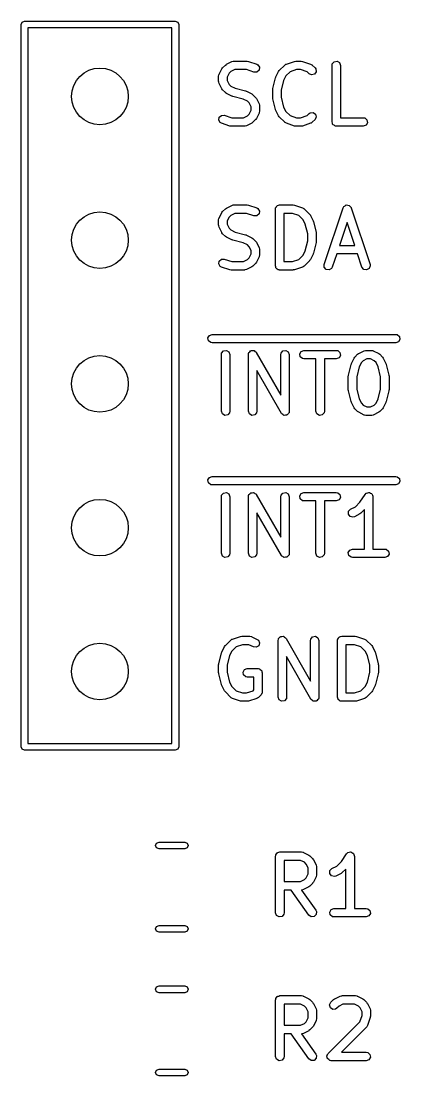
# Model space of a CAD drawing. Extents: x 123.1 to 171.8, y -132.4 to -71.4.
# Drawn here: x 124.34 to 131.02, y -102.39 to -83.76 of the extents above; entities that cross this region are included whole.
import ezdxf

# ---------------------------------------------------------------- set-up
doc = ezdxf.new("R2010")
doc.units = 0
doc.layers.add('BLACK', color=7, linetype='CONTINUOUS')

msp = doc.modelspace()

# ---------------------------------------------------------------- linework, layer by layer
at = {"layer": 'BLACK', "linetype": 'CONTINUOUS'}
for p, q in [((124.34, -83.82), (124.358, -83.7776)), ((124.34, -96.58), (124.34, -83.82)), ((124.358, -83.7776), (124.4, -83.76)), ((124.4, -83.76), (127.06, -83.76)), ((127.06, -83.76), (127.102, -83.7776)), ((127.102, -83.7776), (127.12, -83.82)), ((127.12, -83.82), (127.12, -96.58)), ((124.46, -83.88), (124.46, -96.52)), ((127, -83.88), (124.46, -83.88)), ((127, -96.52), (127, -83.88)), ((127.881, -84.6041), (127.894, -84.5861)), ((127.894, -84.5861), (127.895, -84.5846)), ((127.895, -84.5846), (127.943, -84.537)), ((127.943, -84.537), (127.961, -84.5241)), ((127.961, -84.5241), (127.962, -84.5229)), ((127.962, -84.5229), (128.057, -84.4753)), ((128.057, -84.4753), (128.082, -84.4679)), ((128.082, -84.4679), (128.087, -84.4689)), ((128.087, -84.4689), (128.091, -84.4674)), ((128.091, -84.4674), (128.329, -84.4674)), ((128.329, -84.4674), (128.351, -84.4713)), ((128.351, -84.4713), (128.353, -84.4712)), ((128.353, -84.4712), (128.496, -84.5189)), ((128.496, -84.5189), (128.519, -84.5313)), ((128.519, -84.5313), (128.545, -84.575)), ((128.545, -84.575), (128.538, -84.6257)), ((128.895, -84.6322), (128.99, -84.537)), ((128.99, -84.537), (129.012, -84.522)), ((129.012, -84.522), (129.016, -84.5216)), ((129.016, -84.5216), (129.02, -84.5189)), ((129.02, -84.5189), (129.162, -84.4712)), ((129.162, -84.4712), (129.185, -84.4679)), ((129.185, -84.4679), (129.186, -84.4674)), ((129.186, -84.4674), (129.281, -84.4674)), ((129.281, -84.4674), (129.304, -84.4713)), ((129.304, -84.4713), (129.305, -84.4712)), ((129.305, -84.4712), (129.448, -84.5189)), ((129.448, -84.5189), (129.471, -84.5313)), ((129.471, -84.5313), (129.473, -84.5351)), ((129.473, -84.5351), (129.477, -84.537)), ((129.477, -84.537), (129.525, -84.5846)), ((129.525, -84.5846), (129.54, -84.6059)), ((129.825, -84.5424), (129.83, -84.5167)), ((129.825, -85.5424), (129.825, -84.5424)), ((129.83, -84.5167), (129.863, -84.4774)), ((129.863, -84.4774), (129.914, -84.4685)), ((129.914, -84.4685), (129.958, -84.4942)), ((129.958, -84.4942), (129.975, -84.5424)), ((129.975, -84.5424), (129.975, -85.4674)), ((127.825, -84.7329), (127.83, -84.7072)), ((127.825, -84.8281), (127.825, -84.7329)), ((127.83, -84.7072), (127.833, -84.7038)), ((127.833, -84.6993), (127.881, -84.6041)), ((127.833, -84.7038), (127.833, -84.6993)), ((128.01, -84.682), (127.975, -84.7506)), ((127.975, -84.7506), (127.975, -84.8104)), ((128.04, -84.6516), (128.01, -84.682)), ((128.109, -84.6174), (128.04, -84.6516)), ((128.317, -84.6174), (128.109, -84.6174)), ((128.448, -84.6612), (128.317, -84.6174)), ((128.499, -84.6598), (128.448, -84.6612)), ((128.538, -84.6257), (128.499, -84.6598)), ((128.78, -84.9528), (128.828, -84.7623)), ((128.828, -84.7623), (128.833, -84.7505)), ((128.833, -84.7469), (128.881, -84.6517)), ((128.833, -84.7505), (128.833, -84.7469)), ((128.881, -84.6517), (128.894, -84.6337)), ((128.894, -84.6337), (128.895, -84.6322)), ((129.01, -84.7297), (128.971, -84.8067)), ((129.084, -84.6556), (129.01, -84.7297)), ((129.198, -84.6174), (129.084, -84.6556)), ((129.269, -84.6174), (129.198, -84.6174)), ((129.384, -84.6556), (129.269, -84.6174)), ((129.419, -84.6907), (129.384, -84.6556)), ((129.465, -84.7123), (129.419, -84.6907)), ((129.515, -84.6991), (129.465, -84.7123)), ((129.544, -84.657), (129.515, -84.6991)), ((129.54, -84.6059), (129.544, -84.657)), ((127.827, -84.8323), (127.825, -84.8281)), ((127.826, -84.8367), (127.827, -84.8323)), ((127.833, -84.8616), (127.826, -84.8367)), ((127.881, -84.9569), (127.833, -84.8616)), ((127.882, -84.958), (127.881, -84.9569)), ((127.895, -84.9764), (127.882, -84.958)), ((127.975, -84.8104), (128.01, -84.8789)), ((128.01, -84.8789), (128.04, -84.9093)), ((128.04, -84.9093), (128.117, -84.9478)), ((128.117, -84.9478), (128.3, -84.9934)), ((128.778, -84.971), (128.78, -84.9562)), ((128.778, -85.1138), (128.778, -84.971)), ((128.78, -84.9562), (128.78, -84.9528)), ((128.971, -84.8067), (128.928, -84.9802)), ((127.943, -85.024), (127.895, -84.9764)), ((127.944, -85.0247), (127.943, -85.024)), ((127.962, -85.038), (127.944, -85.0247)), ((128.057, -85.0857), (127.962, -85.038)), ((128.061, -85.0861), (128.057, -85.0857)), ((128.073, -85.0913), (128.061, -85.0861)), ((128.255, -85.137), (128.073, -85.0913)), ((128.332, -85.1754), (128.255, -85.137)), ((128.3, -84.9934), (128.311, -84.9987)), ((128.311, -84.9987), (128.315, -84.9991)), ((128.315, -84.9991), (128.41, -85.0467)), ((128.41, -85.0467), (128.428, -85.0601)), ((128.428, -85.0601), (128.43, -85.0608)), ((128.43, -85.0608), (128.477, -85.1084)), ((128.477, -85.1084), (128.49, -85.1268)), ((128.49, -85.1268), (128.491, -85.1279)), ((128.491, -85.1279), (128.539, -85.2231)), ((128.779, -85.1171), (128.778, -85.1138)), ((128.78, -85.132), (128.779, -85.1171)), ((128.828, -85.3225), (128.78, -85.132)), ((128.928, -84.9802), (128.928, -85.1046)), ((128.928, -85.1046), (128.971, -85.2781)), ((128.363, -85.2059), (128.332, -85.1754)), ((128.397, -85.2744), (128.363, -85.2059)), ((128.363, -85.4027), (128.397, -85.3342)), ((128.397, -85.3342), (128.397, -85.2744)), ((128.539, -85.2231), (128.546, -85.2481)), ((128.546, -85.2481), (128.545, -85.2525)), ((128.545, -85.2525), (128.547, -85.2567)), ((128.547, -85.2567), (128.547, -85.3519)), ((128.83, -85.3254), (128.828, -85.3225)), ((128.833, -85.3378), (128.83, -85.3254)), ((128.881, -85.4331), (128.833, -85.3378)), ((128.971, -85.2781), (129.01, -85.3551)), ((127.827, -85.5098), (127.835, -85.459)), ((127.854, -85.5535), (127.827, -85.5098)), ((127.835, -85.459), (127.873, -85.425)), ((127.873, -85.425), (127.924, -85.4236)), ((127.924, -85.4236), (128.056, -85.4674)), ((128.056, -85.4674), (128.264, -85.4674)), ((128.264, -85.4674), (128.332, -85.4331)), ((128.332, -85.4331), (128.363, -85.4027)), ((128.477, -85.5002), (128.43, -85.5478)), ((128.478, -85.4987), (128.477, -85.5002)), ((128.491, -85.4807), (128.478, -85.4987)), ((128.539, -85.3854), (128.491, -85.4807)), ((128.54, -85.381), (128.539, -85.3854)), ((128.542, -85.3776), (128.54, -85.381)), ((128.547, -85.3519), (128.542, -85.3776)), ((128.882, -85.4342), (128.881, -85.4331)), ((128.895, -85.4526), (128.882, -85.4342)), ((128.99, -85.5478), (128.895, -85.4526)), ((129.01, -85.3551), (129.084, -85.4292)), ((129.084, -85.4292), (129.198, -85.4674)), ((129.198, -85.4674), (129.269, -85.4674)), ((129.269, -85.4674), (129.384, -85.4292)), ((129.384, -85.4292), (129.419, -85.3941)), ((129.419, -85.3941), (129.44, -85.3792)), ((129.44, -85.3792), (129.491, -85.3747)), ((129.525, -85.5002), (129.477, -85.5478)), ((129.491, -85.3747), (129.533, -85.4041)), ((129.547, -85.4537), (129.525, -85.5002)), ((129.533, -85.4041), (129.547, -85.4537)), ((129.975, -85.4674), (130.377, -85.4674)), ((130.377, -85.4674), (130.402, -85.4719)), ((130.402, -85.4719), (130.442, -85.5049)), ((130.442, -85.5049), (130.451, -85.5554)), ((127.877, -85.5659), (127.854, -85.5535)), ((128.02, -85.6135), (127.877, -85.5659)), ((128.021, -85.6135), (128.02, -85.6135)), ((128.043, -85.6174), (128.021, -85.6135)), ((128.281, -85.6174), (128.043, -85.6174)), ((128.286, -85.6158), (128.281, -85.6174)), ((128.29, -85.6169), (128.286, -85.6158)), ((128.315, -85.6095), (128.29, -85.6169)), ((128.41, -85.5618), (128.315, -85.6095)), ((128.411, -85.5607), (128.41, -85.5618)), ((128.43, -85.5478), (128.411, -85.5607)), ((128.994, -85.5497), (128.99, -85.5478)), ((128.997, -85.5535), (128.994, -85.5497)), ((129.02, -85.5659), (128.997, -85.5535)), ((129.162, -85.6135), (129.02, -85.5659)), ((129.164, -85.6135), (129.162, -85.6135)), ((129.186, -85.6174), (129.164, -85.6135)), ((129.281, -85.6174), (129.186, -85.6174)), ((129.283, -85.6168), (129.281, -85.6174)), ((129.305, -85.6135), (129.283, -85.6168)), ((129.448, -85.5659), (129.305, -85.6135)), ((129.452, -85.5631), (129.448, -85.5659)), ((129.456, -85.5627), (129.452, -85.5631)), ((129.477, -85.5478), (129.456, -85.5627)), ((129.832, -85.5607), (129.825, -85.5424)), ((129.836, -85.5799), (129.832, -85.5607)), ((129.841, -85.5842), (129.836, -85.5799)), ((129.843, -85.5906), (129.841, -85.5842)), ((129.86, -85.6003), (129.843, -85.5906)), ((129.875, -85.6129), (129.86, -85.6003)), ((129.885, -85.6146), (129.875, -85.6129)), ((129.887, -85.6162), (129.885, -85.6146)), ((129.891, -85.6157), (129.887, -85.6162)), ((129.9, -85.6174), (129.891, -85.6157)), ((130.377, -85.6174), (129.9, -85.6174)), ((130.425, -85.5998), (130.377, -85.6174)), ((130.451, -85.5554), (130.425, -85.5998)), ((127.962, -87.0629), (128.057, -87.0153)), ((128.057, -87.0153), (128.082, -87.0079)), ((128.082, -87.0079), (128.087, -87.0089)), ((128.087, -87.0089), (128.091, -87.0074)), ((128.091, -87.0074), (128.329, -87.0074)), ((128.329, -87.0074), (128.351, -87.0113)), ((128.351, -87.0113), (128.353, -87.0112)), ((128.353, -87.0112), (128.496, -87.0588)), ((128.843, -87.0418), (128.852, -87.0249)), ((128.852, -87.0249), (128.859, -87.0226)), ((128.859, -87.0226), (128.863, -87.0174)), ((128.863, -87.0174), (128.882, -87.014)), ((128.882, -87.014), (128.9, -87.0074)), ((128.9, -87.0074), (129.139, -87.0074)), ((129.139, -87.0074), (129.161, -87.0113)), ((129.161, -87.0113), (129.162, -87.0112)), ((129.162, -87.0112), (129.305, -87.0588)), ((130.035, -87.0326), (130.056, -87.0213)), ((130.056, -87.0213), (130.076, -87.0089)), ((130.076, -87.0089), (130.078, -87.0092)), ((130.078, -87.0092), (130.08, -87.0082)), ((130.08, -87.0082), (130.103, -87.0129)), ((130.103, -87.0129), (130.127, -87.0164)), ((130.127, -87.0164), (130.128, -87.018)), ((130.128, -87.018), (130.13, -87.0185)), ((130.13, -87.0185), (130.145, -87.0371)), ((127.833, -87.2393), (127.881, -87.1441)), ((127.881, -87.1441), (127.894, -87.1261)), ((127.894, -87.1261), (127.895, -87.1246)), ((127.895, -87.1246), (127.943, -87.077)), ((127.943, -87.077), (127.961, -87.0641)), ((127.961, -87.0641), (127.962, -87.0629)), ((128.04, -87.1916), (128.01, -87.222)), ((128.109, -87.1574), (128.04, -87.1916)), ((128.317, -87.1574), (128.109, -87.1574)), ((128.448, -87.2012), (128.317, -87.1574)), ((128.499, -87.1998), (128.448, -87.2012)), ((128.496, -87.0588), (128.519, -87.0713)), ((128.538, -87.1657), (128.499, -87.1998)), ((128.519, -87.0713), (128.545, -87.115)), ((128.545, -87.115), (128.538, -87.1657)), ((128.825, -87.0824), (128.827, -87.0726)), ((128.825, -88.0824), (128.825, -87.0824)), ((128.827, -87.0694), (128.828, -87.0665)), ((128.827, -87.0726), (128.827, -87.0694)), ((128.828, -87.0665), (128.83, -87.0567)), ((128.83, -87.0567), (128.843, -87.0418)), ((128.975, -87.1574), (128.975, -88.0074)), ((129.126, -87.1574), (128.975, -87.1574)), ((129.241, -87.1956), (129.126, -87.1574)), ((129.315, -87.2697), (129.241, -87.1956)), ((129.305, -87.0588), (129.328, -87.0713)), ((129.328, -87.0713), (129.33, -87.0751)), ((129.33, -87.0751), (129.334, -87.077)), ((129.334, -87.077), (129.43, -87.1722)), ((129.43, -87.1722), (129.443, -87.1906)), ((129.443, -87.1906), (129.444, -87.1917)), ((129.444, -87.1917), (129.491, -87.2869)), ((129.686, -88.0587), (130.02, -87.0587)), ((130.02, -87.0587), (130.032, -87.0358)), ((130.032, -87.0358), (130.034, -87.0346)), ((130.034, -87.0346), (130.035, -87.0326)), ((130.145, -87.0371), (130.161, -87.0548)), ((130.161, -87.0548), (130.161, -87.057)), ((130.161, -87.057), (130.162, -87.0587)), ((130.162, -87.0587), (130.495, -88.0587)), ((127.825, -87.2729), (127.83, -87.2472)), ((127.825, -87.3681), (127.825, -87.2729)), ((127.827, -87.3723), (127.825, -87.3681)), ((127.826, -87.3767), (127.827, -87.3723)), ((127.833, -87.4016), (127.826, -87.3767)), ((127.83, -87.2472), (127.833, -87.2438)), ((127.833, -87.2438), (127.833, -87.2393)), ((128.01, -87.222), (127.975, -87.2906)), ((127.975, -87.2906), (127.975, -87.3504)), ((127.975, -87.3504), (128.01, -87.4189)), ((129.354, -87.3467), (129.315, -87.2697)), ((129.397, -87.5202), (129.354, -87.3467)), ((129.491, -87.2869), (129.495, -87.2993)), ((129.495, -87.2993), (129.497, -87.3023)), ((129.497, -87.3023), (129.545, -87.4928)), ((130.091, -87.3196), (129.957, -87.7217)), ((130.225, -87.7217), (130.091, -87.3196)), ((127.881, -87.4969), (127.833, -87.4016)), ((127.882, -87.498), (127.881, -87.4969)), ((127.895, -87.5164), (127.882, -87.498)), ((127.943, -87.564), (127.895, -87.5164)), ((127.944, -87.5647), (127.943, -87.564)), ((127.962, -87.578), (127.944, -87.5647)), ((128.057, -87.6257), (127.962, -87.578)), ((128.01, -87.4189), (128.04, -87.4493)), ((128.04, -87.4493), (128.117, -87.4878)), ((128.117, -87.4878), (128.3, -87.5334)), ((128.3, -87.5334), (128.311, -87.5387)), ((128.311, -87.5387), (128.315, -87.5391)), ((128.315, -87.5391), (128.41, -87.5867)), ((129.397, -87.6446), (129.397, -87.5202)), ((129.545, -87.4928), (129.546, -87.5077)), ((129.546, -87.5077), (129.547, -87.511)), ((129.547, -87.511), (129.547, -87.6538)), ((128.061, -87.6261), (128.057, -87.6257)), ((128.073, -87.6313), (128.061, -87.6261)), ((128.255, -87.677), (128.073, -87.6313)), ((128.332, -87.7154), (128.255, -87.677)), ((128.363, -87.7459), (128.332, -87.7154)), ((128.397, -87.8144), (128.363, -87.7459)), ((128.41, -87.5867), (128.428, -87.6001)), ((128.428, -87.6001), (128.43, -87.6008)), ((128.43, -87.6008), (128.477, -87.6484)), ((128.477, -87.6484), (128.49, -87.6668)), ((128.49, -87.6668), (128.491, -87.6679)), ((128.491, -87.6679), (128.539, -87.7631)), ((128.539, -87.7631), (128.546, -87.7881)), ((129.354, -87.8181), (129.397, -87.6446)), ((129.545, -87.672), (129.497, -87.8625)), ((129.547, -87.6538), (129.544, -87.6686)), ((129.544, -87.6686), (129.545, -87.672)), ((129.957, -87.7217), (130.225, -87.7217)), ((128.332, -87.9731), (128.363, -87.9427)), ((128.363, -87.9427), (128.397, -87.8742)), ((128.397, -87.8742), (128.397, -87.8144)), ((128.539, -87.9254), (128.491, -88.0207)), ((128.54, -87.921), (128.539, -87.9254)), ((128.542, -87.9176), (128.54, -87.921)), ((128.547, -87.8919), (128.542, -87.9176)), ((128.546, -87.7881), (128.545, -87.7925)), ((128.545, -87.7925), (128.547, -87.7967)), ((128.547, -87.7967), (128.547, -87.8919)), ((129.241, -87.9692), (129.315, -87.8951)), ((129.315, -87.8951), (129.354, -87.8181)), ((129.491, -87.8778), (129.444, -87.9731)), ((129.492, -87.8743), (129.491, -87.8778)), ((129.497, -87.8625), (129.492, -87.8743)), ((129.907, -87.8717), (129.829, -88.1061)), ((130.275, -87.8717), (129.907, -87.8717)), ((130.353, -88.1061), (130.275, -87.8717)), ((127.827, -88.0498), (127.835, -87.999)), ((127.854, -88.0935), (127.827, -88.0498)), ((127.835, -87.999), (127.873, -87.965)), ((127.877, -88.1059), (127.854, -88.0935)), ((127.873, -87.965), (127.924, -87.9636)), ((128.02, -88.1535), (127.877, -88.1059)), ((127.924, -87.9636), (128.056, -88.0074)), ((128.056, -88.0074), (128.264, -88.0074)), ((128.264, -88.0074), (128.332, -87.9731)), ((128.41, -88.1018), (128.315, -88.1495)), ((128.411, -88.1007), (128.41, -88.1018)), ((128.43, -88.0878), (128.411, -88.1007)), ((128.477, -88.0402), (128.43, -88.0878)), ((128.478, -88.0387), (128.477, -88.0402)), ((128.491, -88.0207), (128.478, -88.0387)), ((128.832, -88.1007), (128.825, -88.0824)), ((128.836, -88.1199), (128.832, -88.1007)), ((128.841, -88.1242), (128.836, -88.1199)), ((128.843, -88.1306), (128.841, -88.1242)), ((128.86, -88.1403), (128.843, -88.1306)), ((128.875, -88.1529), (128.86, -88.1403)), ((128.975, -88.0074), (129.126, -88.0074)), ((129.126, -88.0074), (129.241, -87.9692)), ((129.305, -88.1059), (129.162, -88.1535)), ((129.309, -88.1031), (129.305, -88.1059)), ((129.313, -88.1027), (129.309, -88.1031)), ((129.334, -88.0878), (129.313, -88.1027)), ((129.43, -87.9926), (129.334, -88.0878)), ((129.444, -87.9731), (129.43, -87.9911)), ((129.43, -87.9911), (129.43, -87.9926)), ((129.688, -88.1099), (129.686, -88.0587)), ((129.722, -88.1483), (129.688, -88.1099)), ((129.816, -88.129), (129.773, -88.1559)), ((129.829, -88.1061), (129.816, -88.129)), ((130.385, -88.1463), (130.353, -88.1061)), ((130.48, -88.1321), (130.435, -88.1566)), ((130.499, -88.0844), (130.48, -88.1321)), ((130.495, -88.0587), (130.499, -88.0844)), ((128.021, -88.1535), (128.02, -88.1535)), ((128.043, -88.1574), (128.021, -88.1535)), ((128.281, -88.1574), (128.043, -88.1574)), ((128.286, -88.1558), (128.281, -88.1574)), ((128.29, -88.1569), (128.286, -88.1558)), ((128.315, -88.1495), (128.29, -88.1569)), ((128.885, -88.1546), (128.875, -88.1529)), ((128.887, -88.1562), (128.885, -88.1546)), ((128.891, -88.1557), (128.887, -88.1562)), ((128.9, -88.1574), (128.891, -88.1557)), ((129.139, -88.1574), (128.9, -88.1574)), ((129.14, -88.1568), (129.139, -88.1574)), ((129.162, -88.1535), (129.14, -88.1568)), ((129.773, -88.1559), (129.722, -88.1483)), ((130.435, -88.1566), (130.385, -88.1463)), ((127.636, -89.357), (127.662, -89.3125)), ((127.645, -89.4075), (127.636, -89.357)), ((127.684, -89.4405), (127.645, -89.4075)), ((127.662, -89.3125), (127.71, -89.295)), ((127.71, -89.445), (127.684, -89.4405)), ((127.71, -89.295), (130.948, -89.295)), ((130.948, -89.445), (127.71, -89.445)), ((130.948, -89.295), (130.974, -89.2995)), ((130.996, -89.4275), (130.948, -89.445)), ((130.974, -89.2995), (131.013, -89.3325)), ((131.022, -89.383), (130.996, -89.4275)), ((131.013, -89.3325), (131.022, -89.383)), ((127.873, -89.6524), (127.878, -89.6267)), ((127.878, -89.6267), (127.911, -89.5874)), ((127.911, -89.5874), (127.961, -89.5785)), ((127.961, -89.5785), (128.006, -89.6042)), ((128.006, -89.6042), (128.023, -89.6524)), ((128.349, -89.6524), (128.354, -89.6267)), ((128.354, -89.6267), (128.358, -89.6214)), ((128.358, -89.6214), (128.36, -89.6146)), ((128.36, -89.6146), (128.374, -89.6022)), ((128.374, -89.6022), (128.387, -89.5874)), ((128.387, -89.5874), (128.394, -89.5862)), ((128.394, -89.5862), (128.399, -89.5818)), ((128.399, -89.5818), (128.418, -89.5819)), ((128.418, -89.5819), (128.437, -89.5785)), ((128.437, -89.5785), (128.443, -89.582)), ((128.443, -89.582), (128.45, -89.582)), ((128.45, -89.582), (128.465, -89.5945)), ((128.465, -89.5945), (128.482, -89.6042)), ((128.482, -89.6042), (128.484, -89.6107)), ((128.484, -89.6107), (128.489, -89.6152)), ((128.489, -89.6152), (128.921, -90.37)), ((128.921, -89.6524), (128.925, -89.6267)), ((128.925, -89.6267), (128.958, -89.5874)), ((128.958, -89.5874), (129.009, -89.5785)), ((129.009, -89.5785), (129.053, -89.6042)), ((129.053, -89.6042), (129.071, -89.6524)), ((129.255, -89.6394), (129.281, -89.5949)), ((129.281, -89.5949), (129.329, -89.5774)), ((129.329, -89.5774), (129.9, -89.5774)), ((129.9, -89.5774), (129.926, -89.5819)), ((129.926, -89.5819), (129.965, -89.6149)), ((129.965, -89.6149), (129.974, -89.6654)), ((130.276, -89.647), (130.294, -89.6341)), ((130.294, -89.6341), (130.296, -89.6329)), ((130.296, -89.6329), (130.391, -89.5853)), ((130.391, -89.5853), (130.416, -89.5779)), ((130.416, -89.5779), (130.42, -89.5789)), ((130.42, -89.5789), (130.424, -89.5774)), ((130.424, -89.5774), (130.52, -89.5774)), ((130.52, -89.5774), (130.545, -89.5819)), ((130.545, -89.5819), (130.549, -89.5848)), ((130.549, -89.5848), (130.553, -89.5853)), ((130.553, -89.5853), (130.648, -89.6329)), ((130.648, -89.6329), (130.666, -89.6463)), ((127.873, -90.6524), (127.873, -89.6524)), ((128.023, -89.6524), (128.023, -90.6524)), ((128.349, -90.6524), (128.349, -89.6524)), ((128.921, -90.37), (128.921, -89.6524)), ((129.071, -89.6524), (129.071, -90.6524)), ((129.264, -89.6899), (129.255, -89.6394)), ((129.303, -89.7229), (129.264, -89.6899)), ((129.329, -89.7274), (129.303, -89.7229)), ((129.54, -89.7274), (129.329, -89.7274)), ((129.54, -90.6524), (129.54, -89.7274)), ((129.9, -89.7274), (129.69, -89.7274)), ((129.69, -89.7274), (129.69, -90.6524)), ((129.949, -89.7098), (129.9, -89.7274)), ((129.974, -89.6654), (129.949, -89.7098)), ((130.161, -89.8247), (130.166, -89.8128)), ((130.166, -89.8128), (130.167, -89.8093)), ((130.167, -89.8093), (130.214, -89.7141)), ((130.214, -89.7141), (130.228, -89.6961)), ((130.228, -89.6946), (130.276, -89.647)), ((130.228, -89.6961), (130.228, -89.6946)), ((130.343, -89.792), (130.305, -89.869)), ((130.373, -89.7616), (130.343, -89.792)), ((130.442, -89.7274), (130.373, -89.7616)), ((130.502, -89.7274), (130.442, -89.7274)), ((130.57, -89.7616), (130.502, -89.7274)), ((130.601, -89.792), (130.57, -89.7616)), ((130.639, -89.869), (130.601, -89.792)), ((130.666, -89.6463), (130.668, -89.647)), ((130.668, -89.647), (130.715, -89.6946)), ((130.715, -89.6946), (130.728, -89.7129)), ((130.728, -89.7129), (130.729, -89.7141)), ((130.729, -89.7141), (130.777, -89.8093)), ((130.777, -89.8093), (130.781, -89.8217)), ((128.931, -90.6896), (128.499, -89.9348)), ((128.499, -89.9348), (128.499, -90.6524)), ((130.113, -90.0151), (130.161, -89.8247)), ((130.305, -89.869), (130.261, -90.0426)), ((130.683, -90.0426), (130.639, -89.869)), ((130.781, -89.8217), (130.783, -89.8247)), ((130.783, -89.8247), (130.83, -90.0151)), ((130.111, -90.0333), (130.114, -90.0186)), ((130.111, -90.2714), (130.111, -90.0333)), ((130.114, -90.0186), (130.113, -90.0151)), ((130.261, -90.0426), (130.261, -90.2622)), ((130.683, -90.2622), (130.683, -90.0426)), ((130.83, -90.0151), (130.831, -90.0301)), ((130.831, -90.0301), (130.833, -90.0333)), ((130.833, -90.0333), (130.833, -90.2714)), ((130.112, -90.2747), (130.111, -90.2714)), ((130.113, -90.2896), (130.112, -90.2747)), ((130.161, -90.4801), (130.113, -90.2896)), ((130.261, -90.2622), (130.305, -90.4357)), ((130.639, -90.4357), (130.683, -90.2622)), ((130.83, -90.2896), (130.783, -90.4801)), ((130.833, -90.2714), (130.83, -90.2862)), ((130.83, -90.2862), (130.83, -90.2896)), ((130.163, -90.483), (130.161, -90.4801)), ((130.167, -90.4954), (130.163, -90.483)), ((130.214, -90.5907), (130.167, -90.4954)), ((130.305, -90.4357), (130.343, -90.5127)), ((130.343, -90.5127), (130.373, -90.5431)), ((130.373, -90.5431), (130.442, -90.5774)), ((130.502, -90.5774), (130.57, -90.5431)), ((130.57, -90.5431), (130.601, -90.5127)), ((130.601, -90.5127), (130.639, -90.4357)), ((130.777, -90.4954), (130.729, -90.5907)), ((130.783, -90.4801), (130.777, -90.4919)), ((130.777, -90.4919), (130.777, -90.4954)), ((127.891, -90.7006), (127.873, -90.6524)), ((127.935, -90.7262), (127.891, -90.7006)), ((127.986, -90.7173), (127.935, -90.7262)), ((128.019, -90.678), (127.986, -90.7173)), ((128.023, -90.6524), (128.019, -90.678)), ((128.367, -90.7006), (128.349, -90.6524)), ((128.411, -90.7262), (128.367, -90.7006)), ((128.462, -90.7173), (128.411, -90.7262)), ((128.495, -90.678), (128.462, -90.7173)), ((128.499, -90.6524), (128.495, -90.678)), ((128.936, -90.6941), (128.931, -90.6896)), ((128.938, -90.7006), (128.936, -90.6941)), ((128.955, -90.7103), (128.938, -90.7006)), ((128.97, -90.7227), (128.955, -90.7103)), ((128.977, -90.7228), (128.97, -90.7227)), ((128.983, -90.7262), (128.977, -90.7228)), ((129.002, -90.7229), (128.983, -90.7262)), ((129.021, -90.723), (129.002, -90.7229)), ((129.026, -90.7185), (129.021, -90.723)), ((129.033, -90.7173), (129.026, -90.7185)), ((129.046, -90.7025), (129.033, -90.7173)), ((129.06, -90.6902), (129.046, -90.7025)), ((129.062, -90.6833), (129.06, -90.6902)), ((129.066, -90.678), (129.062, -90.6833)), ((129.071, -90.6524), (129.066, -90.678)), ((129.557, -90.7006), (129.54, -90.6524)), ((129.602, -90.7262), (129.557, -90.7006)), ((129.652, -90.7173), (129.602, -90.7262)), ((129.685, -90.678), (129.652, -90.7173)), ((129.69, -90.6524), (129.685, -90.678)), ((130.216, -90.5918), (130.214, -90.5907)), ((130.228, -90.6102), (130.216, -90.5918)), ((130.276, -90.6578), (130.228, -90.6102)), ((130.277, -90.6585), (130.276, -90.6578)), ((130.296, -90.6718), (130.277, -90.6585)), ((130.391, -90.7195), (130.296, -90.6718)), ((130.395, -90.72), (130.391, -90.7195)), ((130.399, -90.7229), (130.395, -90.72)), ((130.424, -90.7274), (130.399, -90.7229)), ((130.52, -90.7274), (130.424, -90.7274)), ((130.442, -90.5774), (130.502, -90.5774)), ((130.524, -90.7258), (130.52, -90.7274)), ((130.528, -90.7269), (130.524, -90.7258)), ((130.553, -90.7195), (130.528, -90.7269)), ((130.648, -90.6718), (130.553, -90.7195)), ((130.649, -90.6707), (130.648, -90.6718)), ((130.668, -90.6578), (130.649, -90.6707)), ((130.715, -90.6102), (130.668, -90.6578)), ((130.716, -90.6087), (130.715, -90.6102)), ((130.729, -90.5907), (130.716, -90.6087)), ((127.636, -91.867), (127.662, -91.8225)), ((127.645, -91.9175), (127.636, -91.867)), ((127.662, -91.8225), (127.71, -91.805)), ((127.71, -91.805), (130.948, -91.805)), ((130.948, -91.805), (130.974, -91.8095)), ((130.974, -91.8095), (131.013, -91.8425)), ((131.013, -91.8425), (131.022, -91.893)), ((127.684, -91.9505), (127.645, -91.9175)), ((127.71, -91.955), (127.684, -91.9505)), ((130.948, -91.955), (127.71, -91.955)), ((130.996, -91.9375), (130.948, -91.955)), ((131.022, -91.893), (130.996, -91.9375)), ((127.873, -92.1624), (127.878, -92.1367)), ((127.873, -93.1624), (127.873, -92.1624)), ((127.878, -92.1367), (127.911, -92.0974)), ((127.911, -92.0974), (127.961, -92.0885)), ((127.961, -92.0885), (128.006, -92.1142)), ((128.006, -92.1142), (128.023, -92.1624)), ((128.023, -92.1624), (128.023, -93.1624)), ((128.349, -92.1624), (128.354, -92.1367)), ((128.349, -93.1624), (128.349, -92.1624)), ((128.354, -92.1367), (128.358, -92.1314)), ((128.358, -92.1314), (128.36, -92.1246)), ((128.36, -92.1246), (128.374, -92.1122)), ((128.374, -92.1122), (128.387, -92.0974)), ((128.387, -92.0974), (128.394, -92.0962)), ((128.394, -92.0962), (128.399, -92.0918)), ((128.399, -92.0918), (128.418, -92.0919)), ((128.418, -92.0919), (128.437, -92.0885)), ((128.437, -92.0885), (128.443, -92.092)), ((128.443, -92.092), (128.45, -92.092)), ((128.45, -92.092), (128.465, -92.1045)), ((128.465, -92.1045), (128.482, -92.1142)), ((128.482, -92.1142), (128.484, -92.1207)), ((128.484, -92.1207), (128.489, -92.1252)), ((128.489, -92.1252), (128.921, -92.88)), ((128.921, -92.1624), (128.925, -92.1367)), ((128.921, -92.88), (128.921, -92.1624)), ((128.925, -92.1367), (128.958, -92.0974)), ((128.958, -92.0974), (129.009, -92.0885)), ((129.009, -92.0885), (129.053, -92.1142)), ((129.053, -92.1142), (129.071, -92.1624)), ((129.071, -92.1624), (129.071, -93.1624)), ((129.255, -92.1494), (129.281, -92.1049)), ((129.264, -92.1999), (129.255, -92.1494)), ((129.303, -92.2329), (129.264, -92.1999)), ((129.281, -92.1049), (129.329, -92.0874)), ((129.329, -92.2374), (129.303, -92.2329)), ((129.329, -92.0874), (129.9, -92.0874)), ((129.54, -92.2374), (129.329, -92.2374)), ((129.54, -93.1624), (129.54, -92.2374)), ((129.9, -92.2374), (129.69, -92.2374)), ((129.69, -92.2374), (129.69, -93.1624)), ((129.9, -92.0874), (129.926, -92.0919)), ((129.949, -92.2198), (129.9, -92.2374)), ((129.926, -92.0919), (129.965, -92.1249)), ((129.974, -92.1754), (129.949, -92.2198)), ((129.965, -92.1249), (129.974, -92.1754)), ((130.318, -92.2575), (130.41, -92.1208)), ((130.41, -92.1208), (130.427, -92.1019)), ((130.427, -92.1019), (130.432, -92.1007)), ((130.432, -92.1007), (130.434, -92.0974)), ((130.434, -92.0974), (130.456, -92.0936)), ((130.456, -92.0936), (130.477, -92.0875)), ((130.477, -92.0875), (130.481, -92.0893)), ((130.481, -92.0893), (130.485, -92.0885)), ((130.485, -92.0885), (130.504, -92.0994)), ((130.504, -92.0994), (130.524, -92.1081)), ((130.524, -92.1081), (130.526, -92.112)), ((130.526, -92.112), (130.529, -92.1142)), ((130.529, -92.1142), (130.537, -92.1346)), ((130.537, -92.1346), (130.546, -92.1541)), ((130.546, -92.1541), (130.545, -92.1583)), ((130.545, -92.1583), (130.547, -92.1624)), ((130.547, -92.1624), (130.547, -93.0874)), ((130.114, -92.4695), (130.117, -92.4183)), ((130.117, -92.4183), (130.153, -92.381)), ((130.153, -92.381), (130.237, -92.3388)), ((130.237, -92.3388), (130.318, -92.2575)), ((130.397, -92.3911), (130.334, -92.4535)), ((130.397, -93.0874), (130.397, -92.3911)), ((128.931, -93.1996), (128.499, -92.4448)), ((128.499, -92.4448), (128.499, -93.1624)), ((130.145, -92.5107), (130.114, -92.4695)), ((130.195, -92.5226), (130.145, -92.5107)), ((130.22, -92.5152), (130.195, -92.5226)), ((130.315, -92.4676), (130.22, -92.5152)), ((130.316, -92.4664), (130.315, -92.4676)), ((130.334, -92.4535), (130.316, -92.4664)), ((127.891, -93.2106), (127.873, -93.1624)), ((128.023, -93.1624), (128.019, -93.188)), ((128.367, -93.2106), (128.349, -93.1624)), ((128.499, -93.1624), (128.495, -93.188)), ((129.071, -93.1624), (129.066, -93.188)), ((129.557, -93.2106), (129.54, -93.1624)), ((129.69, -93.1624), (129.685, -93.188)), ((130.112, -93.1494), (130.138, -93.1049)), ((130.121, -93.1999), (130.112, -93.1494)), ((130.138, -93.1049), (130.186, -93.0874)), ((130.186, -93.0874), (130.397, -93.0874)), ((130.547, -93.0874), (130.758, -93.0874)), ((130.758, -93.0874), (130.783, -93.0919)), ((130.783, -93.0919), (130.823, -93.1249)), ((130.823, -93.1249), (130.831, -93.1754)), ((127.935, -93.2362), (127.891, -93.2106)), ((127.986, -93.2273), (127.935, -93.2362)), ((128.019, -93.188), (127.986, -93.2273)), ((128.411, -93.2362), (128.367, -93.2106)), ((128.462, -93.2273), (128.411, -93.2362)), ((128.495, -93.188), (128.462, -93.2273)), ((128.936, -93.2041), (128.931, -93.1996)), ((128.938, -93.2106), (128.936, -93.2041)), ((128.955, -93.2203), (128.938, -93.2106)), ((128.97, -93.2327), (128.955, -93.2203)), ((128.977, -93.2328), (128.97, -93.2327)), ((128.983, -93.2362), (128.977, -93.2328)), ((129.002, -93.2329), (128.983, -93.2362)), ((129.021, -93.233), (129.002, -93.2329)), ((129.026, -93.2285), (129.021, -93.233)), ((129.033, -93.2273), (129.026, -93.2285)), ((129.046, -93.2125), (129.033, -93.2273)), ((129.06, -93.2002), (129.046, -93.2125)), ((129.062, -93.1933), (129.06, -93.2002)), ((129.066, -93.188), (129.062, -93.1933)), ((129.602, -93.2362), (129.557, -93.2106)), ((129.652, -93.2273), (129.602, -93.2362)), ((129.685, -93.188), (129.652, -93.2273)), ((130.161, -93.2329), (130.121, -93.1999)), ((130.186, -93.2374), (130.161, -93.2329)), ((130.758, -93.2374), (130.186, -93.2374)), ((130.806, -93.2198), (130.758, -93.2374)), ((130.831, -93.1754), (130.806, -93.2198)), ((128.067, -94.6788), (128.21, -94.6312)), ((128.21, -94.6312), (128.232, -94.6279)), ((128.232, -94.6279), (128.234, -94.6274)), ((128.234, -94.6274), (128.377, -94.6274)), ((128.377, -94.6274), (128.402, -94.6319)), ((128.402, -94.6319), (128.406, -94.6348)), ((128.406, -94.6348), (128.41, -94.6353)), ((128.41, -94.6353), (128.505, -94.6829)), ((128.882, -94.6714), (128.883, -94.6646)), ((128.883, -94.6646), (128.898, -94.6522)), ((128.898, -94.6522), (128.911, -94.6374)), ((128.911, -94.6374), (128.917, -94.6362)), ((128.917, -94.6362), (128.923, -94.6318)), ((128.923, -94.6318), (128.942, -94.6319)), ((128.942, -94.6319), (128.961, -94.6285)), ((128.961, -94.6285), (128.967, -94.632)), ((128.967, -94.632), (128.974, -94.632)), ((128.974, -94.632), (128.989, -94.6445)), ((128.989, -94.6445), (129.006, -94.6542)), ((129.006, -94.6542), (129.008, -94.6607)), ((129.008, -94.6607), (129.013, -94.6652)), ((129.013, -94.6652), (129.445, -95.42)), ((129.449, -94.6767), (129.482, -94.6374)), ((129.482, -94.6374), (129.533, -94.6285)), ((129.533, -94.6285), (129.577, -94.6542)), ((129.577, -94.6542), (129.595, -94.7024)), ((129.925, -94.6767), (129.938, -94.6618)), ((129.938, -94.6618), (129.948, -94.6449)), ((129.948, -94.6449), (129.954, -94.6426)), ((129.954, -94.6426), (129.958, -94.6374)), ((129.958, -94.6374), (129.977, -94.634)), ((129.977, -94.634), (129.996, -94.6274)), ((129.996, -94.6274), (130.234, -94.6274)), ((130.234, -94.6274), (130.256, -94.6313)), ((130.256, -94.6313), (130.258, -94.6312)), ((130.258, -94.6312), (130.4, -94.6788)), ((127.881, -94.9069), (127.929, -94.8117)), ((127.929, -94.8117), (127.942, -94.7937)), ((127.942, -94.7937), (127.943, -94.7922)), ((127.943, -94.7922), (128.038, -94.697)), ((128.038, -94.697), (128.059, -94.682)), ((128.131, -94.8156), (128.057, -94.8897)), ((128.059, -94.682), (128.064, -94.6816)), ((128.064, -94.6816), (128.067, -94.6788)), ((128.246, -94.7774), (128.131, -94.8156)), ((128.359, -94.7774), (128.246, -94.7774)), ((128.438, -94.8171), (128.359, -94.7774)), ((128.489, -94.8229), (128.438, -94.8171)), ((128.532, -94.7947), (128.489, -94.8229)), ((128.505, -94.6829), (128.526, -94.6984)), ((128.526, -94.6984), (128.547, -94.7455)), ((128.547, -94.7455), (128.532, -94.7947)), ((128.873, -94.7024), (128.878, -94.6767)), ((128.873, -95.7024), (128.873, -94.7024)), ((128.878, -94.6767), (128.882, -94.6714)), ((129.445, -94.7024), (129.449, -94.6767)), ((129.445, -95.42), (129.445, -94.7024)), ((129.595, -94.7024), (129.595, -95.7024)), ((129.921, -94.7024), (129.922, -94.6926)), ((129.921, -95.7024), (129.921, -94.7024)), ((129.922, -94.6894), (129.924, -94.6865)), ((129.922, -94.6926), (129.922, -94.6894)), ((129.924, -94.6865), (129.925, -94.6767)), ((130.071, -94.7774), (130.071, -95.6274)), ((130.222, -94.7774), (130.071, -94.7774)), ((130.336, -94.8156), (130.222, -94.7774)), ((130.41, -94.8897), (130.336, -94.8156)), ((130.4, -94.6788), (130.423, -94.6913)), ((130.423, -94.6913), (130.426, -94.6951)), ((130.426, -94.6951), (130.43, -94.697)), ((130.43, -94.697), (130.525, -94.7922)), ((130.525, -94.7922), (130.538, -94.8106)), ((130.538, -94.8106), (130.539, -94.8117)), ((130.539, -94.8117), (130.587, -94.9069)), ((127.828, -95.1128), (127.875, -94.9223)), ((127.875, -94.9223), (127.881, -94.9105)), ((127.881, -94.9105), (127.881, -94.9069)), ((128.019, -94.9667), (127.975, -95.1402)), ((128.057, -94.8897), (128.019, -94.9667)), ((129.454, -95.7396), (129.023, -94.9848)), ((129.023, -94.9848), (129.023, -95.7024)), ((130.449, -94.9667), (130.41, -94.8897)), ((130.492, -95.1402), (130.449, -94.9667)), ((130.587, -94.9069), (130.59, -94.9193)), ((130.59, -94.9193), (130.592, -94.9223)), ((130.592, -94.9223), (130.64, -95.1128)), ((127.825, -95.131), (127.828, -95.1162)), ((127.825, -95.2738), (127.825, -95.131)), ((127.828, -95.1162), (127.828, -95.1128)), ((127.975, -95.1402), (127.975, -95.2646)), ((128.255, -95.2608), (128.281, -95.2164)), ((128.281, -95.2164), (128.329, -95.1988)), ((128.329, -95.1988), (128.52, -95.1988)), ((128.52, -95.1988), (128.529, -95.2005)), ((128.529, -95.2005), (128.533, -95.1999)), ((128.533, -95.1999), (128.535, -95.2016)), ((128.535, -95.2016), (128.545, -95.2033)), ((128.545, -95.2033), (128.56, -95.2159)), ((128.56, -95.2159), (128.577, -95.2256)), ((130.492, -95.2646), (130.492, -95.1402)), ((130.64, -95.1128), (130.641, -95.1277)), ((130.641, -95.1277), (130.642, -95.131)), ((130.642, -95.131), (130.642, -95.2738)), ((127.827, -95.2771), (127.825, -95.2738)), ((127.828, -95.292), (127.827, -95.2771)), ((127.875, -95.4825), (127.828, -95.292)), ((127.975, -95.2646), (128.019, -95.4381)), ((128.264, -95.3113), (128.255, -95.2608)), ((128.303, -95.3443), (128.264, -95.3113)), ((128.329, -95.3488), (128.303, -95.3443)), ((128.445, -95.3488), (128.329, -95.3488)), ((128.445, -95.5761), (128.445, -95.3488)), ((128.577, -95.2256), (128.579, -95.232)), ((128.579, -95.232), (128.584, -95.2363)), ((128.584, -95.2363), (128.588, -95.2555)), ((128.588, -95.2555), (128.595, -95.2738)), ((128.595, -95.2738), (128.595, -95.6071)), ((130.449, -95.4381), (130.492, -95.2646)), ((130.64, -95.292), (130.592, -95.4825)), ((130.642, -95.2738), (130.64, -95.2886)), ((130.64, -95.2886), (130.64, -95.292)), ((127.877, -95.4854), (127.875, -95.4825)), ((127.881, -95.4978), (127.877, -95.4854)), ((127.929, -95.5931), (127.881, -95.4978)), ((127.93, -95.5942), (127.929, -95.5931)), ((127.943, -95.6126), (127.93, -95.5942)), ((128.019, -95.4381), (128.057, -95.5151)), ((128.057, -95.5151), (128.131, -95.5892)), ((128.131, -95.5892), (128.246, -95.6274)), ((128.317, -95.6274), (128.431, -95.5892)), ((128.431, -95.5892), (128.445, -95.5761)), ((130.222, -95.6274), (130.336, -95.5892)), ((130.336, -95.5892), (130.41, -95.5151)), ((130.41, -95.5151), (130.449, -95.4381)), ((130.539, -95.5931), (130.526, -95.6111)), ((130.587, -95.4978), (130.539, -95.5931)), ((130.592, -95.4825), (130.587, -95.4943)), ((130.587, -95.4943), (130.587, -95.4978)), ((128.038, -95.7078), (127.943, -95.6126)), ((128.042, -95.7097), (128.038, -95.7078)), ((128.044, -95.7135), (128.042, -95.7097)), ((128.067, -95.7259), (128.044, -95.7135)), ((128.21, -95.7735), (128.067, -95.7259)), ((128.212, -95.7735), (128.21, -95.7735)), ((128.234, -95.7774), (128.212, -95.7735)), ((128.329, -95.7774), (128.234, -95.7774)), ((128.246, -95.6274), (128.317, -95.6274)), ((128.331, -95.7768), (128.329, -95.7774)), ((128.353, -95.7735), (128.331, -95.7768)), ((128.496, -95.7259), (128.353, -95.7735)), ((128.499, -95.7231), (128.496, -95.7259)), ((128.504, -95.7227), (128.499, -95.7231)), ((128.525, -95.7078), (128.504, -95.7227)), ((128.573, -95.6602), (128.525, -95.7078)), ((128.579, -95.6453), (128.573, -95.6602)), ((128.59, -95.6328), (128.579, -95.6453)), ((128.593, -95.6167), (128.59, -95.6328)), ((128.594, -95.6137), (128.593, -95.6167)), ((128.595, -95.6071), (128.594, -95.6117)), ((128.594, -95.6117), (128.594, -95.6137)), ((128.891, -95.7506), (128.873, -95.7024)), ((128.935, -95.7762), (128.891, -95.7506)), ((128.986, -95.7673), (128.935, -95.7762)), ((129.019, -95.728), (128.986, -95.7673)), ((129.023, -95.7024), (129.019, -95.728)), ((129.46, -95.7441), (129.454, -95.7396)), ((129.462, -95.7506), (129.46, -95.7441)), ((129.479, -95.7603), (129.462, -95.7506)), ((129.494, -95.7727), (129.479, -95.7603)), ((129.5, -95.7728), (129.494, -95.7727)), ((129.506, -95.7762), (129.5, -95.7728)), ((129.526, -95.7729), (129.506, -95.7762)), ((129.545, -95.773), (129.526, -95.7729)), ((129.55, -95.7685), (129.545, -95.773)), ((129.557, -95.7673), (129.55, -95.7685)), ((129.569, -95.7525), (129.557, -95.7673)), ((129.584, -95.7402), (129.569, -95.7525)), ((129.586, -95.7333), (129.584, -95.7402)), ((129.59, -95.728), (129.586, -95.7333)), ((129.595, -95.7024), (129.59, -95.728)), ((129.927, -95.7207), (129.921, -95.7024)), ((129.931, -95.7399), (129.927, -95.7207)), ((129.936, -95.7442), (129.931, -95.7399)), ((129.938, -95.7506), (129.936, -95.7442)), ((129.955, -95.7603), (129.938, -95.7506)), ((129.97, -95.7729), (129.955, -95.7603)), ((129.98, -95.7746), (129.97, -95.7729)), ((129.983, -95.7762), (129.98, -95.7746)), ((129.986, -95.7757), (129.983, -95.7762)), ((129.996, -95.7774), (129.986, -95.7757)), ((130.234, -95.7774), (129.996, -95.7774)), ((130.071, -95.6274), (130.222, -95.6274)), ((130.235, -95.7768), (130.234, -95.7774)), ((130.258, -95.7735), (130.235, -95.7768)), ((130.4, -95.7259), (130.258, -95.7735)), ((130.404, -95.7231), (130.4, -95.7259)), ((130.408, -95.7227), (130.404, -95.7231)), ((130.43, -95.7078), (130.408, -95.7227)), ((130.525, -95.6126), (130.43, -95.7078)), ((130.526, -95.6111), (130.525, -95.6126)), ((124.46, -96.52), (127, -96.52)), ((124.358, -96.6224), (124.34, -96.58)), ((124.4, -96.64), (124.358, -96.6224)), ((127.06, -96.64), (124.4, -96.64)), ((127.102, -96.6224), (127.06, -96.64)), ((127.12, -96.58), (127.102, -96.6224)), ((126.713, -98.325), (126.731, -98.2826)), ((126.731, -98.3674), (126.713, -98.325)), ((126.731, -98.2826), (126.773, -98.265)), ((126.773, -98.385), (126.731, -98.3674)), ((126.773, -98.265), (127.227, -98.265)), ((127.227, -98.385), (126.773, -98.385)), ((127.227, -98.265), (127.269, -98.2826)), ((127.269, -98.3674), (127.227, -98.385)), ((127.269, -98.2826), (127.287, -98.325)), ((127.287, -98.325), (127.269, -98.3674)), ((128.83, -98.5124), (128.832, -98.5026)), ((128.83, -99.5124), (128.83, -98.5124)), ((128.832, -98.4994), (128.833, -98.4965)), ((128.832, -98.5026), (128.832, -98.4994)), ((128.833, -98.4965), (128.835, -98.4867)), ((128.835, -98.4867), (128.847, -98.4718)), ((128.847, -98.4718), (128.857, -98.4549)), ((128.857, -98.4549), (128.864, -98.4526)), ((128.864, -98.4526), (128.868, -98.4474)), ((128.868, -98.4474), (128.887, -98.444)), ((128.887, -98.444), (128.905, -98.4374)), ((128.905, -98.4374), (129.286, -98.4374)), ((129.286, -98.4374), (129.312, -98.4419)), ((129.312, -98.4419), (129.315, -98.4448)), ((129.315, -98.4448), (129.32, -98.4453)), ((129.32, -98.4453), (129.415, -98.4929)), ((129.415, -98.4929), (129.433, -98.5063)), ((129.433, -98.5063), (129.435, -98.507)), ((129.435, -98.507), (129.482, -98.5546)), ((129.482, -98.5546), (129.495, -98.573)), ((129.495, -98.573), (129.496, -98.5741)), ((129.496, -98.5741), (129.544, -98.6693)), ((129.99, -98.6075), (130.081, -98.4708)), ((130.081, -98.4708), (130.099, -98.4519)), ((130.099, -98.4519), (130.103, -98.4507)), ((130.103, -98.4507), (130.106, -98.4474)), ((130.106, -98.4474), (130.127, -98.4436)), ((130.127, -98.4436), (130.148, -98.4375)), ((130.148, -98.4375), (130.152, -98.4393)), ((130.152, -98.4393), (130.157, -98.4385)), ((130.157, -98.4385), (130.175, -98.4494)), ((130.175, -98.4494), (130.195, -98.4581)), ((130.195, -98.4581), (130.197, -98.462)), ((130.197, -98.462), (130.201, -98.4642)), ((130.201, -98.4642), (130.208, -98.4846)), ((130.208, -98.4846), (130.218, -98.5041)), ((130.218, -98.5041), (130.217, -98.5083)), ((130.217, -98.5083), (130.219, -98.5124)), ((130.219, -98.5124), (130.219, -99.4374)), ((128.98, -98.5874), (128.98, -98.9612)), ((129.269, -98.5874), (128.98, -98.5874)), ((129.337, -98.6216), (129.269, -98.5874)), ((129.368, -98.652), (129.337, -98.6216)), ((129.402, -98.7206), (129.368, -98.652)), ((129.402, -98.828), (129.402, -98.7206)), ((129.544, -98.6693), (129.551, -98.6943)), ((129.551, -98.6943), (129.55, -98.6986)), ((129.55, -98.6986), (129.552, -98.7029)), ((129.552, -98.7029), (129.552, -98.8457)), ((129.789, -98.7683), (129.824, -98.731)), ((129.824, -98.731), (129.909, -98.6888)), ((129.909, -98.6888), (129.99, -98.6075)), ((130.069, -98.7411), (130.006, -98.8035)), ((130.069, -99.4374), (130.069, -98.7411)), ((129.269, -98.9612), (129.337, -98.9269)), ((129.337, -98.9269), (129.368, -98.8965)), ((129.368, -98.8965), (129.402, -98.828)), ((129.544, -98.8793), (129.496, -98.9745)), ((129.547, -98.8714), (129.544, -98.8748)), ((129.544, -98.8748), (129.544, -98.8793)), ((129.552, -98.8457), (129.547, -98.8714)), ((129.786, -98.8195), (129.789, -98.7683)), ((129.816, -98.8607), (129.786, -98.8195)), ((129.866, -98.8726), (129.816, -98.8607)), ((129.891, -98.8652), (129.866, -98.8726)), ((129.987, -98.8176), (129.891, -98.8652)), ((129.988, -98.8164), (129.987, -98.8176)), ((130.006, -98.8035), (129.988, -98.8164)), ((128.98, -98.9612), (129.269, -98.9612)), ((129.104, -99.1112), (128.98, -99.1112)), ((128.98, -99.1112), (128.98, -99.5124)), ((129.415, -99.5554), (129.104, -99.1112)), ((129.291, -99.1097), (129.287, -99.1108)), ((129.287, -99.1108), (129.538, -99.4694)), ((129.295, -99.1107), (129.291, -99.1097)), ((129.32, -99.1033), (129.295, -99.1107)), ((129.415, -99.0557), (129.32, -99.1033)), ((129.416, -99.0545), (129.415, -99.0557)), ((129.435, -99.0416), (129.416, -99.0545)), ((129.482, -98.994), (129.435, -99.0416)), ((129.483, -98.9925), (129.482, -98.994)), ((129.496, -98.9745), (129.483, -98.9925)), ((129.538, -99.4694), (129.549, -99.493)), ((129.549, -99.493), (129.545, -99.5441)), ((129.784, -99.4994), (129.81, -99.4549)), ((129.793, -99.5499), (129.784, -99.4994)), ((129.81, -99.4549), (129.858, -99.4374)), ((129.858, -99.4374), (130.069, -99.4374)), ((130.219, -99.4374), (130.429, -99.4374)), ((130.429, -99.4374), (130.455, -99.4419)), ((130.455, -99.4419), (130.494, -99.4749)), ((130.494, -99.4749), (130.503, -99.5254)), ((128.848, -99.5606), (128.83, -99.5124)), ((128.892, -99.5862), (128.848, -99.5606)), ((128.943, -99.5773), (128.892, -99.5862)), ((128.976, -99.538), (128.943, -99.5773)), ((128.98, -99.5124), (128.976, -99.538)), ((129.457, -99.5848), (129.415, -99.5554)), ((129.509, -99.5804), (129.457, -99.5848)), ((129.545, -99.5441), (129.509, -99.5804)), ((129.832, -99.5829), (129.793, -99.5499)), ((129.858, -99.5874), (129.832, -99.5829)), ((130.429, -99.5874), (129.858, -99.5874)), ((130.477, -99.5698), (130.429, -99.5874)), ((130.503, -99.5254), (130.477, -99.5698)), ((126.713, -99.795), (126.731, -99.7526)), ((126.731, -99.8374), (126.713, -99.795)), ((126.731, -99.7526), (126.773, -99.735)), ((126.773, -99.855), (126.731, -99.8374)), ((126.773, -99.735), (127.227, -99.735)), ((127.227, -99.855), (126.773, -99.855)), ((127.227, -99.735), (127.269, -99.7526)), ((127.269, -99.8374), (127.227, -99.855)), ((127.269, -99.7526), (127.287, -99.795)), ((127.287, -99.795), (127.269, -99.8374)), ((126.731, -100.823), (126.773, -100.805)), ((126.773, -100.805), (127.227, -100.805)), ((127.227, -100.805), (127.269, -100.823)), ((126.713, -100.865), (126.731, -100.823)), ((126.731, -100.907), (126.713, -100.865)), ((126.773, -100.925), (126.731, -100.907)), ((127.227, -100.925), (126.773, -100.925)), ((127.269, -100.907), (127.227, -100.925)), ((127.269, -100.823), (127.287, -100.865)), ((127.287, -100.865), (127.269, -100.907)), ((128.847, -101.012), (128.857, -100.995)), ((128.857, -100.995), (128.864, -100.993)), ((128.864, -100.993), (128.868, -100.987)), ((128.868, -100.987), (128.887, -100.984)), ((128.887, -100.984), (128.905, -100.977)), ((128.905, -100.977), (129.286, -100.977)), ((129.286, -100.977), (129.312, -100.982)), ((129.312, -100.982), (129.315, -100.985)), ((129.315, -100.985), (129.32, -100.985)), ((129.32, -100.985), (129.415, -101.033)), ((129.872, -101.033), (129.967, -100.985)), ((129.967, -100.985), (129.992, -100.978)), ((129.992, -100.978), (129.996, -100.979)), ((129.996, -100.979), (130.001, -100.977)), ((130.001, -100.977), (130.239, -100.977)), ((130.239, -100.977), (130.264, -100.982)), ((130.264, -100.982), (130.268, -100.985)), ((130.268, -100.985), (130.272, -100.985)), ((130.272, -100.985), (130.368, -101.033)), ((128.83, -101.052), (128.832, -101.043)), ((128.83, -102.052), (128.83, -101.052)), ((128.832, -101.039), (128.833, -101.036)), ((128.832, -101.043), (128.832, -101.039)), ((128.833, -101.036), (128.835, -101.027)), ((128.835, -101.027), (128.847, -101.012)), ((128.98, -101.127), (128.98, -101.501)), ((129.269, -101.127), (128.98, -101.127)), ((129.337, -101.162), (129.269, -101.127)), ((129.368, -101.192), (129.337, -101.162)), ((129.415, -101.033), (129.433, -101.046)), ((129.433, -101.046), (129.435, -101.047)), ((129.435, -101.047), (129.482, -101.095)), ((129.482, -101.095), (129.495, -101.113)), ((129.495, -101.113), (129.496, -101.114)), ((129.496, -101.114), (129.544, -101.209)), ((129.783, -101.141), (129.805, -101.095)), ((129.796, -101.191), (129.783, -101.141)), ((129.805, -101.095), (129.852, -101.047)), ((129.852, -101.047), (129.871, -101.034)), ((129.871, -101.034), (129.872, -101.033)), ((129.95, -101.162), (129.911, -101.201)), ((130.018, -101.127), (129.95, -101.162)), ((130.221, -101.127), (130.018, -101.127)), ((130.29, -101.162), (130.221, -101.127)), ((130.32, -101.192), (130.29, -101.162)), ((130.368, -101.033), (130.386, -101.046)), ((130.386, -101.046), (130.387, -101.047)), ((130.387, -101.047), (130.435, -101.095)), ((130.435, -101.095), (130.447, -101.113)), ((130.447, -101.113), (130.449, -101.114)), ((130.449, -101.114), (130.496, -101.209)), ((129.402, -101.261), (129.368, -101.192)), ((129.368, -101.437), (129.402, -101.368)), ((129.402, -101.368), (129.402, -101.261)), ((129.544, -101.209), (129.551, -101.234)), ((129.551, -101.234), (129.55, -101.239)), ((129.55, -101.239), (129.552, -101.243)), ((129.552, -101.243), (129.552, -101.386)), ((129.838, -101.22), (129.796, -101.191)), ((129.889, -101.216), (129.838, -101.22)), ((129.911, -101.201), (129.889, -101.216)), ((130.316, -101.44), (130.354, -101.326)), ((130.354, -101.261), (130.32, -101.192)), ((130.354, -101.326), (130.354, -101.261)), ((130.5, -101.362), (130.453, -101.505)), ((130.496, -101.209), (130.504, -101.234)), ((130.504, -101.338), (130.5, -101.36)), ((130.5, -101.36), (130.5, -101.362)), ((130.504, -101.234), (130.503, -101.239)), ((130.503, -101.239), (130.504, -101.243)), ((130.504, -101.243), (130.504, -101.338)), ((128.98, -101.501), (129.269, -101.501)), ((129.269, -101.501), (129.337, -101.467)), ((129.337, -101.467), (129.368, -101.437)), ((129.482, -101.534), (129.435, -101.582)), ((129.483, -101.533), (129.482, -101.534)), ((129.496, -101.514), (129.483, -101.533)), ((129.544, -101.419), (129.496, -101.514)), ((129.547, -101.411), (129.544, -101.415)), ((129.544, -101.415), (129.544, -101.419)), ((129.552, -101.386), (129.547, -101.411)), ((129.757, -101.999), (130.316, -101.44)), ((130.435, -101.534), (129.991, -101.977)), ((130.437, -101.53), (130.435, -101.534)), ((130.44, -101.528), (130.437, -101.53)), ((130.453, -101.505), (130.44, -101.528)), ((129.104, -101.651), (128.98, -101.651)), ((128.98, -101.651), (128.98, -102.052)), ((129.415, -102.095), (129.104, -101.651)), ((129.291, -101.65), (129.287, -101.651)), ((129.287, -101.651), (129.538, -102.009)), ((129.295, -101.651), (129.291, -101.65)), ((129.32, -101.643), (129.295, -101.651)), ((129.415, -101.596), (129.32, -101.643)), ((129.416, -101.594), (129.415, -101.596)), ((129.435, -101.582), (129.416, -101.594)), ((128.848, -102.101), (128.83, -102.052)), ((128.892, -102.126), (128.848, -102.101)), ((128.943, -102.117), (128.892, -102.126)), ((128.976, -102.078), (128.943, -102.117)), ((128.98, -102.052), (128.976, -102.078)), ((129.457, -102.125), (129.415, -102.095)), ((129.545, -102.084), (129.509, -102.12)), ((129.538, -102.009), (129.549, -102.033)), ((129.549, -102.033), (129.545, -102.084)), ((129.735, -102.046), (129.737, -102.043)), ((129.741, -102.068), (129.735, -102.046)), ((129.736, -102.039), (129.748, -102.02)), ((129.737, -102.043), (129.736, -102.039)), ((129.745, -102.09), (129.741, -102.068)), ((129.748, -102.092), (129.745, -102.09)), ((129.748, -102.02), (129.757, -101.999)), ((129.749, -102.095), (129.748, -102.092)), ((129.767, -102.108), (129.749, -102.095)), ((129.785, -102.123), (129.767, -102.108)), ((129.991, -101.977), (130.429, -101.977)), ((130.429, -101.977), (130.455, -101.982)), ((130.477, -102.11), (130.429, -102.127)), ((130.455, -101.982), (130.494, -102.015)), ((130.503, -102.065), (130.477, -102.11)), ((130.494, -102.015), (130.503, -102.065)), ((126.713, -102.335), (126.731, -102.293)), ((126.731, -102.293), (126.773, -102.275)), ((126.773, -102.275), (127.227, -102.275)), ((127.227, -102.275), (127.269, -102.293)), ((127.269, -102.293), (127.287, -102.335)), ((129.509, -102.12), (129.457, -102.125)), ((129.789, -102.124), (129.785, -102.123)), ((129.791, -102.125), (129.789, -102.124)), ((129.794, -102.125), (129.791, -102.125)), ((129.81, -102.127), (129.794, -102.125)), ((130.429, -102.127), (129.81, -102.127)), ((126.731, -102.377), (126.713, -102.335)), ((126.773, -102.395), (126.731, -102.377)), ((127.227, -102.395), (126.773, -102.395)), ((127.269, -102.377), (127.227, -102.395)), ((127.287, -102.335), (127.269, -102.377))]:
    msp.add_line(p, q, dxfattribs=at)
at = {"layer": 'BLACK'}
for centre in [(125.73, -85.09), (125.73, -87.63), (125.73, -90.17), (125.73, -92.71), (125.73, -95.25)]:
    msp.add_circle(centre, 0.5, dxfattribs=at)

doc.saveas('drawing.dxf')
